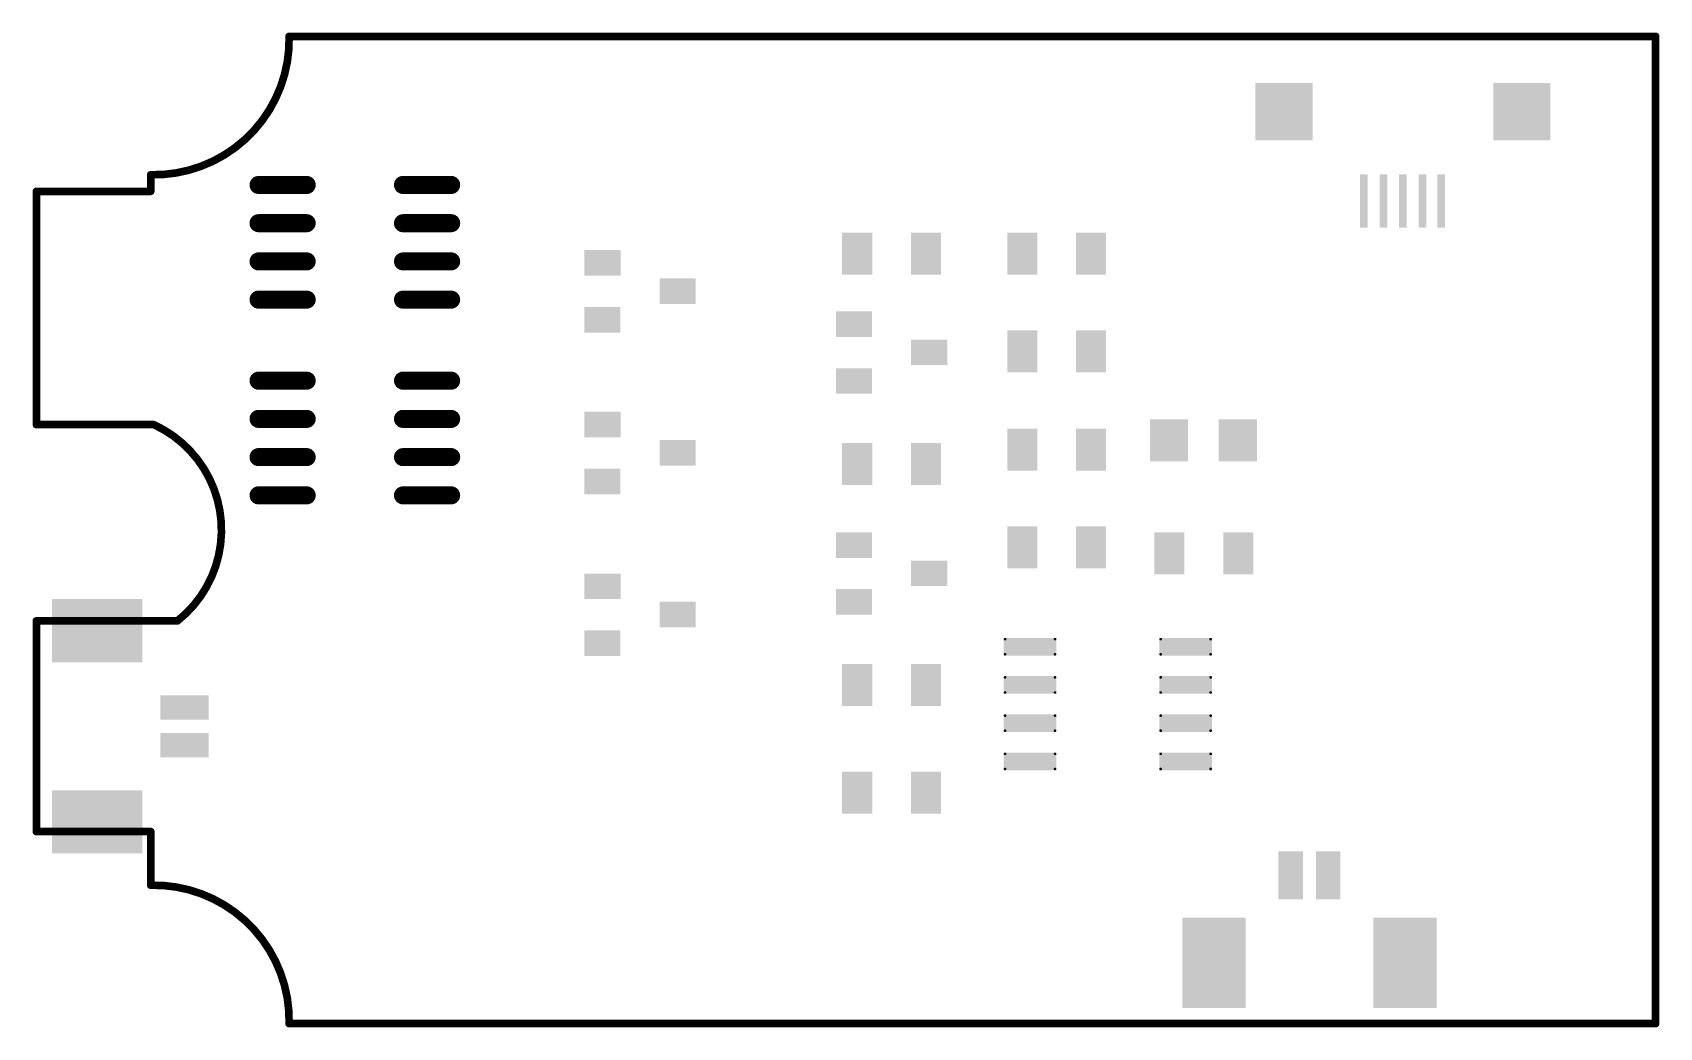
# Model space of a CAD drawing. Header units: millimetres. Extents: x 83.7 to 137.8, y 95.4 to 128.5.
import ezdxf

# ---------------------------------------------------------------- set-up
doc = ezdxf.new("R2010")
doc.units = ezdxf.units.MM
doc.layers.add('BottomPaste', color=16, linetype='Continuous')
doc.layers.add('KeepOutLayer', color=6, linetype='Continuous')
doc.layers.get('0').off()

# ---------------------------------------------------------------- blocks, each defined once
blk = doc.blocks.new('RES_SMD_0805_B_3')
at = {"layer": 'BottomPaste'}
for points in [[(-1.643, -0.699), (-0.643, -0.699), (-1.643, 0.699), (-0.643, 0.699)], [(0.643, -0.699), (1.643, -0.699), (0.643, 0.699), (1.643, 0.699)]]:
    blk.add_solid(points, dxfattribs=at)
blk = doc.blocks.new('RES_SMD_0805_B_7')
at = {"layer": 'BottomPaste'}
for points in [[(-1.643, -0.699), (-0.643, -0.699), (-1.643, 0.699), (-0.643, 0.699)], [(0.643, -0.699), (1.643, -0.699), (0.643, 0.699), (1.643, 0.699)]]:
    blk.add_solid(points, dxfattribs=at)
blk = doc.blocks.new('RES_SMD_0805_B_8')
at = {"layer": 'BottomPaste'}
for points in [[(-1.643, -0.699), (-0.643, -0.699), (-1.643, 0.699), (-0.643, 0.699)], [(0.643, -0.699), (1.643, -0.699), (0.643, 0.699), (1.643, 0.699)]]:
    blk.add_solid(points, dxfattribs=at)
blk = doc.blocks.new('SOT23B_B_11')
at = {"layer": 'BottomPaste'}
for points in [[(-1.375, 0.65), (-0.525, 0.65), (-1.375, 1.85), (-0.525, 1.85)], [(0.515, 0.645), (1.365, 0.645), (0.515, 1.845), (1.365, 1.845)], [(-0.425, -1.85), (0.425, -1.85), (-0.425, -0.65), (0.425, -0.65)]]:
    blk.add_solid(points, dxfattribs=at)
blk = doc.blocks.new('SOT23B_B_12')
at = {"layer": 'BottomPaste'}
for points in [[(-1.375, 0.65), (-0.525, 0.65), (-1.375, 1.85), (-0.525, 1.85)], [(0.515, 0.645), (1.365, 0.645), (0.515, 1.845), (1.365, 1.845)], [(-0.425, -1.85), (0.425, -1.85), (-0.425, -0.65), (0.425, -0.65)]]:
    blk.add_solid(points, dxfattribs=at)
blk = doc.blocks.new('SO_8_N_B_13')
at = {"layer": 'BottomPaste', "const_width": 0.6}
for points in [[(-1.6, 1.905), (-3.2, 1.905)], [(3.2, 1.905), (1.6, 1.905)], [(-1.6, 0.635), (-3.2, 0.635)], [(3.2, 0.635), (1.6, 0.635)], [(-1.6, -0.635), (-3.2, -0.635)], [(3.2, -0.635), (1.6, -0.635)], [(-1.6, -1.905), (-3.2, -1.905)], [(3.2, -1.905), (1.6, -1.905)]]:
    blk.add_lwpolyline(points, dxfattribs=at)
at = {"layer": 'BottomPaste', "const_width": 0.3}
for points in [[(-3.35, 1.905, 1), (-3.05, 1.905, 1)], [(-1.75, 1.905, 1), (-1.45, 1.905, 1)], [(1.45, 1.905, 1), (1.75, 1.905, 1)], [(3.05, 1.905, 1), (3.35, 1.905, 1)], [(-3.35, 0.635, 1), (-3.05, 0.635, 1)], [(-1.75, 0.635, 1), (-1.45, 0.635, 1)], [(1.45, 0.635, 1), (1.75, 0.635, 1)], [(3.05, 0.635, 1), (3.35, 0.635, 1)], [(-3.35, -0.635, 1), (-3.05, -0.635, 1)], [(-1.75, -0.635, 1), (-1.45, -0.635, 1)], [(1.45, -0.635, 1), (1.75, -0.635, 1)], [(3.05, -0.635, 1), (3.35, -0.635, 1)], [(-3.35, -1.905, 1), (-3.05, -1.905, 1)], [(-1.75, -1.905, 1), (-1.45, -1.905, 1)], [(1.45, -1.905, 1), (1.75, -1.905, 1)], [(3.05, -1.905, 1), (3.35, -1.905, 1)]]:
    blk.add_lwpolyline(points, format="xyb", close=True, dxfattribs=at)
blk = doc.blocks.new('USB_M1_B_15')
at = {"layer": 'BottomPaste'}
for points in [[(-1.143, 0.889), (-1.397, 0.889), (-1.143, -0.889), (-1.397, -0.889)], [(-0.523, 0.889), (-0.777, 0.889), (-0.523, -0.889), (-0.777, -0.889)], [(0.127, 0.889), (-0.127, 0.889), (0.127, -0.889), (-0.127, -0.889)], [(0.777, 0.889), (0.523, 0.889), (0.777, -0.889), (0.523, -0.889)], [(1.427, 0.889), (1.173, 0.889), (1.427, -0.889), (1.173, -0.889)], [(-3, -2.018), (-4.9, -2.018), (-3, -3.918), (-4.9, -3.918)], [(4.9, -2.018), (3, -2.018), (4.9, -3.918), (3, -3.918)]]:
    blk.add_solid(points, dxfattribs=at)
blk = doc.blocks.new('SO_8_N_B_18')
at = {"layer": 'BottomPaste', "const_width": 0.6}
for points in [[(-1.6, 1.905), (-3.2, 1.905)], [(3.2, 1.905), (1.6, 1.905)], [(-1.6, 0.635), (-3.2, 0.635)], [(3.2, 0.635), (1.6, 0.635)], [(-1.6, -0.635), (-3.2, -0.635)], [(3.2, -0.635), (1.6, -0.635)], [(-1.6, -1.905), (-3.2, -1.905)], [(3.2, -1.905), (1.6, -1.905)]]:
    blk.add_lwpolyline(points, dxfattribs=at)
at = {"layer": 'BottomPaste', "const_width": 0.3}
for points in [[(-3.35, 1.905, 1), (-3.05, 1.905, 1)], [(-1.75, 1.905, 1), (-1.45, 1.905, 1)], [(1.45, 1.905, 1), (1.75, 1.905, 1)], [(3.05, 1.905, 1), (3.35, 1.905, 1)], [(-3.35, 0.635, 1), (-3.05, 0.635, 1)], [(-1.75, 0.635, 1), (-1.45, 0.635, 1)], [(1.45, 0.635, 1), (1.75, 0.635, 1)], [(3.05, 0.635, 1), (3.35, 0.635, 1)], [(-3.35, -0.635, 1), (-3.05, -0.635, 1)], [(-1.75, -0.635, 1), (-1.45, -0.635, 1)], [(1.45, -0.635, 1), (1.75, -0.635, 1)], [(3.05, -0.635, 1), (3.35, -0.635, 1)], [(-3.35, -1.905, 1), (-3.05, -1.905, 1)], [(-1.75, -1.905, 1), (-1.45, -1.905, 1)], [(1.45, -1.905, 1), (1.75, -1.905, 1)], [(3.05, -1.905, 1), (3.35, -1.905, 1)]]:
    blk.add_lwpolyline(points, format="xyb", close=True, dxfattribs=at)
blk = doc.blocks.new('653102131822_B_22')
at = {"layer": 'BottomPaste'}
for points in [[(-4.225, -1.4), (-2.125, -1.4), (-4.225, 1.6), (-2.125, 1.6)], [(2.125, -1.4), (4.225, -1.4), (2.125, 1.6), (4.225, 1.6)], [(-1.03, -3.6), (-0.22, -3.6), (-1.03, -2), (-0.22, -2)], [(0.22, -3.6), (1.03, -3.6), (0.22, -2), (1.03, -2)]]:
    blk.add_solid(points, dxfattribs=at)
blk = doc.blocks.new('SOT23B_B_23')
at = {"layer": 'BottomPaste'}
for points in [[(-1.375, 0.65), (-0.525, 0.65), (-1.375, 1.85), (-0.525, 1.85)], [(0.515, 0.645), (1.365, 0.645), (0.515, 1.845), (1.365, 1.845)], [(-0.425, -1.85), (0.425, -1.85), (-0.425, -0.65), (0.425, -0.65)]]:
    blk.add_solid(points, dxfattribs=at)
blk = doc.blocks.new('SOT23B_B_24')
at = {"layer": 'BottomPaste'}
for points in [[(-1.375, 0.65), (-0.525, 0.65), (-1.375, 1.85), (-0.525, 1.85)], [(0.515, 0.645), (1.365, 0.645), (0.515, 1.845), (1.365, 1.845)], [(-0.425, -1.85), (0.425, -1.85), (-0.425, -0.65), (0.425, -0.65)]]:
    blk.add_solid(points, dxfattribs=at)
blk = doc.blocks.new('SOT23B_B_25')
at = {"layer": 'BottomPaste'}
for points in [[(-1.375, 0.65), (-0.525, 0.65), (-1.375, 1.85), (-0.525, 1.85)], [(0.515, 0.645), (1.365, 0.645), (0.515, 1.845), (1.365, 1.845)], [(-0.425, -1.85), (0.425, -1.85), (-0.425, -0.65), (0.425, -0.65)]]:
    blk.add_solid(points, dxfattribs=at)
blk = doc.blocks.new('RES_SMD_0805_B_26')
at = {"layer": 'BottomPaste'}
for points in [[(-1.643, -0.699), (-0.643, -0.699), (-1.643, 0.699), (-0.643, 0.699)], [(0.643, -0.699), (1.643, -0.699), (0.643, 0.699), (1.643, 0.699)]]:
    blk.add_solid(points, dxfattribs=at)
blk = doc.blocks.new('RES_SMD_0805_B_27')
at = {"layer": 'BottomPaste'}
for points in [[(-1.643, -0.699), (-0.643, -0.699), (-1.643, 0.699), (-0.643, 0.699)], [(0.643, -0.699), (1.643, -0.699), (0.643, 0.699), (1.643, 0.699)]]:
    blk.add_solid(points, dxfattribs=at)
blk = doc.blocks.new('RES_SMD_0805_B_28')
at = {"layer": 'BottomPaste'}
for points in [[(-1.643, -0.699), (-0.643, -0.699), (-1.643, 0.699), (-0.643, 0.699)], [(0.643, -0.699), (1.643, -0.699), (0.643, 0.699), (1.643, 0.699)]]:
    blk.add_solid(points, dxfattribs=at)
blk = doc.blocks.new('RES_SMD_0805_B_34')
at = {"layer": 'BottomPaste'}
for points in [[(-1.643, -0.699), (-0.643, -0.699), (-1.643, 0.699), (-0.643, 0.699)], [(0.643, -0.699), (1.643, -0.699), (0.643, 0.699), (1.643, 0.699)]]:
    blk.add_solid(points, dxfattribs=at)
blk = doc.blocks.new('RES_SMD_0805_B_35')
at = {"layer": 'BottomPaste'}
for points in [[(-1.643, -0.699), (-0.643, -0.699), (-1.643, 0.699), (-0.643, 0.699)], [(0.643, -0.699), (1.643, -0.699), (0.643, 0.699), (1.643, 0.699)]]:
    blk.add_solid(points, dxfattribs=at)
blk = doc.blocks.new('653102131822_B_36')
at = {"layer": 'BottomPaste'}
for points in [[(-4.225, -1.4), (-2.125, -1.4), (-4.225, 1.6), (-2.125, 1.6)], [(2.125, -1.4), (4.225, -1.4), (2.125, 1.6), (4.225, 1.6)], [(-1.03, -3.6), (-0.22, -3.6), (-1.03, -2), (-0.22, -2)], [(0.22, -3.6), (1.03, -3.6), (0.22, -2), (1.03, -2)]]:
    blk.add_solid(points, dxfattribs=at)
blk = doc.blocks.new('SM_CAP_0805_B_38')
at = {"layer": 'BottomPaste'}
for points in [[(-0.635, -0.6985), (0.635, -0.6985), (-0.635, 0.6985), (0.635, 0.6985)], [(1.651, -0.6985), (2.921, -0.6985), (1.651, 0.6985), (2.921, 0.6985)]]:
    blk.add_solid(points, dxfattribs=at)
blk = doc.blocks.new('RES_SMD_0805_B_40')
at = {"layer": 'BottomPaste'}
for points in [[(-1.643, -0.699), (-0.643, -0.699), (-1.643, 0.699), (-0.643, 0.699)], [(0.643, -0.699), (1.643, -0.699), (0.643, 0.699), (1.643, 0.699)]]:
    blk.add_solid(points, dxfattribs=at)
blk = doc.blocks.new('SOIC127P600X175_8N_B_41')
at = {"layer": 'BottomPaste', "const_width": 0.0442}
for points in [[(-3.438, 2.156, 1), (-3.394, 2.156, 1)], [(-1.776, 2.156, 1), (-1.732, 2.156, 1)], [(1.732, 2.156, 1), (1.776, 2.156, 1)], [(3.394, 2.156, 1), (3.438, 2.156, 1)], [(-3.438, 1.654, 1), (-3.394, 1.654, 1)], [(-1.776, 1.654, 1), (-1.732, 1.654, 1)], [(1.732, 1.654, 1), (1.776, 1.654, 1)], [(3.394, 1.654, 1), (3.438, 1.654, 1)], [(-3.438, 0.886, 1), (-3.394, 0.886, 1)], [(-1.776, 0.886, 1), (-1.732, 0.886, 1)], [(1.732, 0.886, 1), (1.776, 0.886, 1)], [(3.394, 0.886, 1), (3.438, 0.886, 1)], [(-3.438, 0.384, 1), (-3.394, 0.384, 1)], [(-1.776, 0.384, 1), (-1.732, 0.384, 1)], [(1.732, 0.384, 1), (1.776, 0.384, 1)], [(3.394, 0.384, 1), (3.438, 0.384, 1)], [(-3.438, -0.384, 1), (-3.394, -0.384, 1)], [(-1.776, -0.384, 1), (-1.732, -0.384, 1)], [(1.732, -0.384, 1), (1.776, -0.384, 1)], [(3.394, -0.384, 1), (3.438, -0.384, 1)], [(-3.438, -0.886, 1), (-3.394, -0.886, 1)], [(-1.776, -0.886, 1), (-1.732, -0.886, 1)], [(1.732, -0.886, 1), (1.776, -0.886, 1)], [(3.394, -0.886, 1), (3.438, -0.886, 1)], [(-3.438, -1.654, 1), (-3.394, -1.654, 1)], [(-1.776, -1.654, 1), (-1.732, -1.654, 1)], [(1.732, -1.654, 1), (1.776, -1.654, 1)], [(3.394, -1.654, 1), (3.438, -1.654, 1)], [(-3.438, -2.156, 1), (-3.394, -2.156, 1)], [(-1.776, -2.156, 1), (-1.732, -2.156, 1)], [(1.732, -2.156, 1), (1.776, -2.156, 1)], [(3.394, -2.156, 1), (3.438, -2.156, 1)]]:
    blk.add_lwpolyline(points, format="xyb", close=True, dxfattribs=at)
at = {"layer": 'BottomPaste'}
for points in [[(-3.416, 1.61), (-1.754, 1.61), (-3.416, 2.2), (-1.754, 2.2)], [(1.754, 1.61), (3.416, 1.61), (1.754, 2.2), (3.416, 2.2)], [(-3.46, 1.654), (-1.71, 1.654), (-3.46, 2.156), (-1.71, 2.156)], [(1.71, 1.654), (3.46, 1.654), (1.71, 2.156), (3.46, 2.156)], [(-3.46, 0.384), (-1.71, 0.384), (-3.46, 0.886), (-1.71, 0.886)], [(-3.416, 0.34), (-1.754, 0.34), (-3.416, 0.93), (-1.754, 0.93)], [(1.71, 0.384), (3.46, 0.384), (1.71, 0.886), (3.46, 0.886)], [(1.754, 0.34), (3.416, 0.34), (1.754, 0.93), (3.416, 0.93)], [(-3.46, -0.886), (-1.71, -0.886), (-3.46, -0.384), (-1.71, -0.384)], [(-3.416, -0.93), (-1.754, -0.93), (-3.416, -0.34), (-1.754, -0.34)], [(1.71, -0.886), (3.46, -0.886), (1.71, -0.384), (3.46, -0.384)], [(1.754, -0.93), (3.416, -0.93), (1.754, -0.34), (3.416, -0.34)], [(-3.416, -2.2), (-1.754, -2.2), (-3.416, -1.61), (-1.754, -1.61)], [(1.754, -2.2), (3.416, -2.2), (1.754, -1.61), (3.416, -1.61)], [(-3.46, -2.156), (-1.71, -2.156), (-3.46, -1.654), (-1.71, -1.654)], [(1.71, -2.156), (3.46, -2.156), (1.71, -1.654), (3.46, -1.654)]]:
    blk.add_solid(points, dxfattribs=at)

msp = doc.modelspace()

# ---------------------------------------------------------------- linework, layer by layer
at = {"layer": 'KeepOutLayer', "const_width": 0.254}
for points in [[(92.26, 128.352, -0.427293), (87.662, 123.753)], [(87.765, 115.452, -0.560295), (88.549, 108.932)], [(87.662, 100.151, -0.427293), (92.26, 95.552)]]:
    msp.add_lwpolyline(points, format="xyb", dxfattribs=at)
for points in [[(92.26, 128.352), (137.662, 128.352)], [(137.662, 95.552), (137.662, 128.352)], [(87.662, 123.202), (87.662, 123.753)], [(83.862, 115.452), (83.862, 123.202)], [(83.862, 123.202), (87.662, 123.202)], [(83.862, 115.452), (87.765, 115.452)], [(83.862, 101.932), (83.862, 108.932)], [(83.862, 108.932), (88.549, 108.932)], [(83.862, 101.932), (87.662, 101.932)], [(87.662, 100.151), (87.662, 101.932)], [(92.26, 95.552), (137.662, 95.552)]]:
    msp.add_lwpolyline(points, dxfattribs=at)
at = {"layer": 'KeepOutLayer', "const_width": 0.127}
for points in [[(92.197, 128.352, 1), (92.324, 128.352, 1)], [(92.197, 128.352, 1), (92.324, 128.352, 1)], [(137.598, 128.352, 1), (137.725, 128.352, 1)], [(137.598, 128.352, 1), (137.725, 128.352, 1)], [(87.598, 123.753, 1), (87.725, 123.753, 1)], [(87.598, 123.753, 1), (87.725, 123.753, 1)], [(83.798, 123.202, 1), (83.925, 123.202, 1)], [(83.798, 123.202, 1), (83.925, 123.202, 1)], [(87.598, 123.202, 1), (87.725, 123.202, 1)], [(87.598, 123.202, 1), (87.725, 123.202, 1)], [(83.798, 115.452, 1), (83.925, 115.452, 1)], [(83.798, 115.452, 1), (83.925, 115.452, 1)], [(87.702, 115.452, 1), (87.829, 115.452, 1)], [(87.702, 115.452, 1), (87.829, 115.452, 1)], [(83.798, 108.932, 1), (83.925, 108.932, 1)], [(83.798, 108.932, 1), (83.925, 108.932, 1)], [(88.486, 108.932, 1), (88.613, 108.932, 1)], [(88.486, 108.932, 1), (88.613, 108.932, 1)], [(83.798, 101.932, 1), (83.925, 101.932, 1)], [(83.798, 101.932, 1), (83.925, 101.932, 1)], [(87.598, 101.932, 1), (87.725, 101.932, 1)], [(87.598, 101.932, 1), (87.725, 101.932, 1)], [(87.598, 100.151, 1), (87.725, 100.151, 1)], [(87.598, 100.151, 1), (87.725, 100.151, 1)], [(92.197, 95.552, 1), (92.324, 95.552, 1)], [(92.197, 95.552, 1), (92.324, 95.552, 1)], [(137.598, 95.552, 1), (137.725, 95.552, 1)], [(137.598, 95.552, 1), (137.725, 95.552, 1)]]:
    msp.add_lwpolyline(points, format="xyb", close=True, dxfattribs=at)

# ---------------------------------------------------------------- block references
for name, p, rotation in [('USB_M1_B_15', (129.267, 122.883), 180), ('SO_8_N_B_18', (94.443, 121.51), 180), ('RES_SMD_0805_B_3', (112.274, 121.136), 180), ('RES_SMD_0805_B_35', (117.76, 121.136), 180), ('SOT23B_B_12', (103.917, 119.885), 90), ('SOT23B_B_25', (112.274, 117.853), 90), ('RES_SMD_0805_B_28', (117.76, 117.891), 180), ('SO_8_N_B_13', (94.443, 115.008), 180), ('SOT23B_B_11', (103.917, 114.513), 90), ('SM_CAP_0805_B_38', (123.78, 114.932), 180), ('RES_SMD_0805_B_8', (112.274, 114.144), 180), ('SOT23B_B_24', (112.274, 110.512), 90), ('RES_SMD_0805_B_40', (122.65, 111.173), 180), ('SOT23B_B_23', (103.917, 109.141), 90), ('653102131822_B_22', (85.985, 105.432), 90), ('RES_SMD_0805_B_7', (112.274, 106.804), 180), ('RES_SMD_0805_B_26', (112.274, 103.222), 180), ('653102131822_B_36', (126.161, 97.676), 180)]:
    msp.add_blockref(name, p, dxfattribs=dict(rotation=rotation))
for name, p in [('RES_SMD_0805_B_34', (117.76, 114.621)), ('RES_SMD_0805_B_27', (117.76, 111.376)), ('SOIC127P600X175_8N_B_41', (119.462, 106.169))]:
    msp.add_blockref(name, p)

doc.saveas('drawing.dxf')
